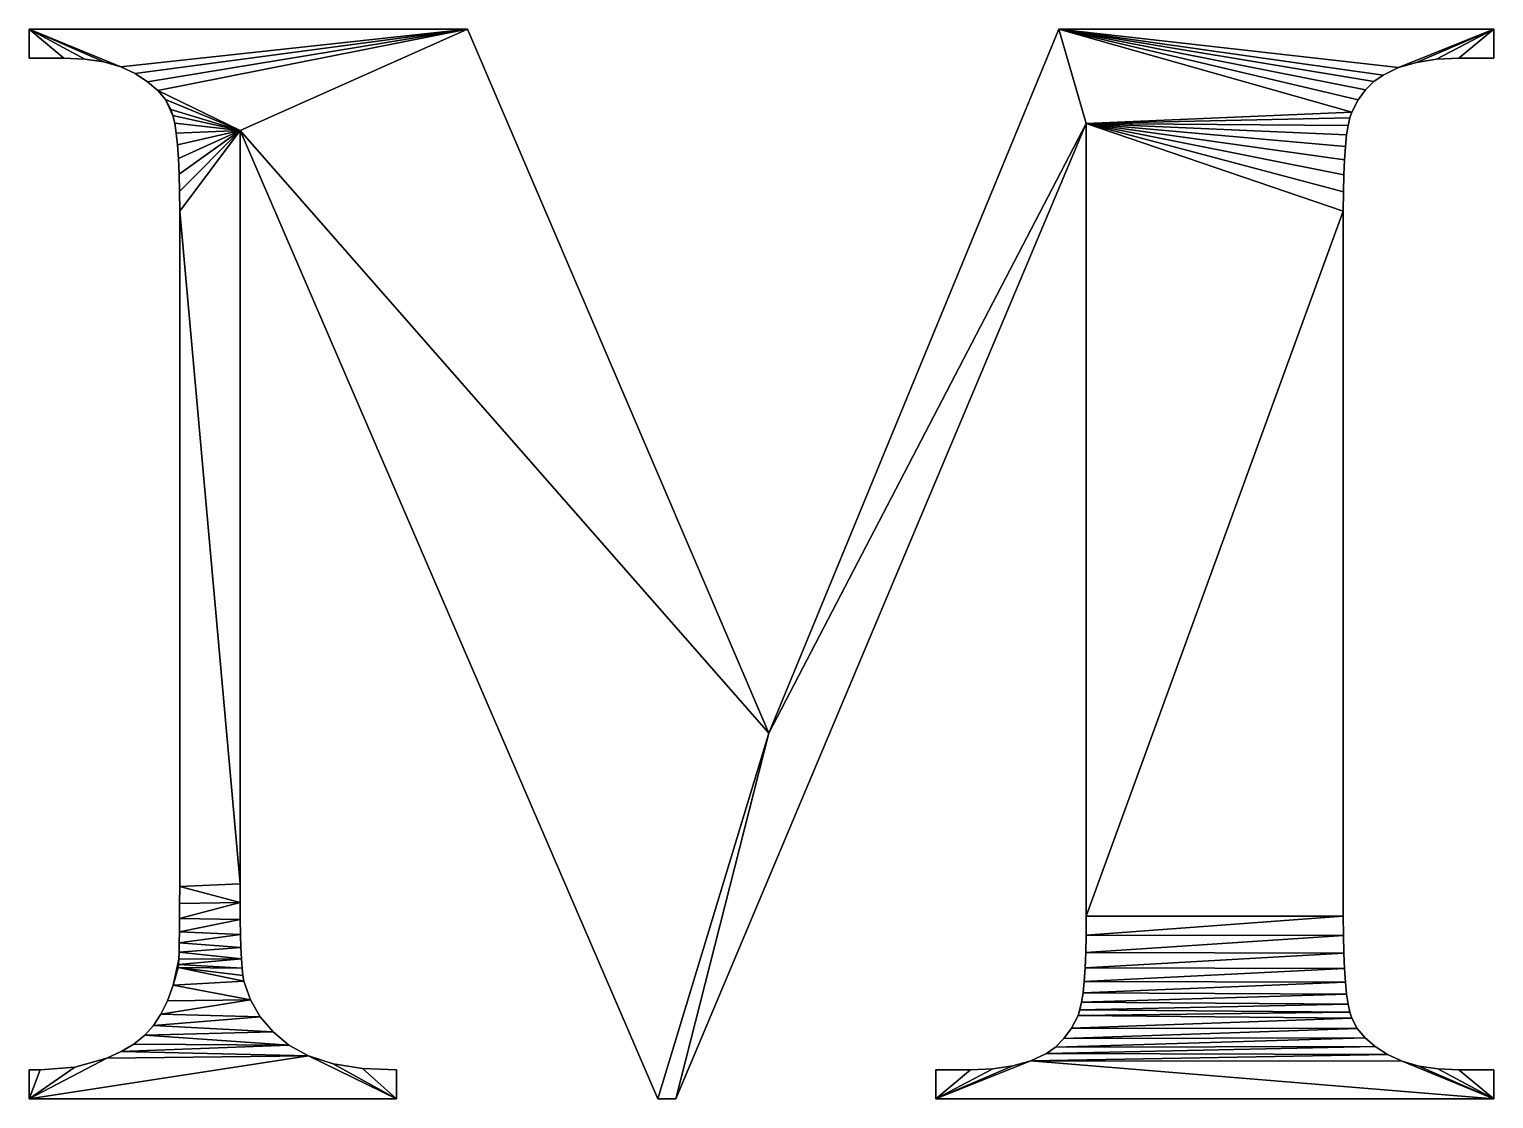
# Model space of a CAD drawing. Header units: metres. Extents: x 0.03 to 1.3, y 0 to 0.93.
import ezdxf

# ---------------------------------------------------------------- set-up
doc = ezdxf.new("R2010")
doc.units = ezdxf.units.M

msp = doc.modelspace()

# ---------------------------------------------------------------- meshes
at = {"layer": 'Armanisoft_0', "linetype": 'CONTINUOUS'}
mesh = msp.add_polyface(dxfattribs=at)
corners = [(0.155653, 0.842346), (0.211214, 0.844614), (0.156722, 0.832098), (0.154346, 0.850923), (0.152802, 0.857828), (0.15102, 0.863062), (0.146224, 0.871607), (0.139439, 0.879647), (0.027525, 0.932927), (0.107193, 0.900147), (0.092578, 0.904385), (0.076058, 0.906927), (0.057633, 0.907774), (0.027525, 0.907774), (0.409642, 0.932927), (0.130666, 0.887183), (0.119903, 0.894215), (0.155653, 0.842346, 0.229421), (0.156722, 0.832098, 0.229421), (0.211214, 0.844614, 0.229421), (0.154346, 0.850923, 0.229421), (0.152802, 0.857828, 0.229421), (0.15102, 0.863062, 0.229421), (0.146224, 0.871607, 0.229421), (0.139439, 0.879647, 0.229421), (0.027525, 0.932927, 0.229421), (0.092578, 0.904385, 0.229421), (0.107193, 0.900147, 0.229421), (0.076058, 0.906927, 0.229421), (0.057633, 0.907774, 0.229421), (0.027525, 0.907774, 0.229421), (0.409642, 0.932927, 0.229421), (0.130666, 0.887183, 0.229421), (0.119903, 0.894215, 0.229421), (0.155653, 0.842346), (0.156722, 0.832098), (0.156722, 0.832098, 0.229421), (0.155653, 0.842346, 0.229421), (0.154346, 0.850923), (0.154346, 0.850923, 0.229421), (0.152802, 0.857828), (0.152802, 0.857828, 0.229421), (0.15102, 0.863062), (0.15102, 0.863062, 0.229421), (0.146224, 0.871607), (0.146224, 0.871607, 0.229421), (0.139439, 0.879647), (0.139439, 0.879647, 0.229421), (0.130666, 0.887183), (0.130666, 0.887183, 0.229421), (0.119903, 0.894215), (0.119903, 0.894215, 0.229421), (0.107193, 0.900147), (0.107193, 0.900147, 0.229421), (0.092578, 0.904385), (0.092578, 0.904385, 0.229421), (0.076058, 0.906927), (0.076058, 0.906927, 0.229421), (0.057633, 0.907774), (0.057633, 0.907774, 0.229421), (0.027525, 0.907774), (0.027525, 0.907774, 0.229421), (0.027525, 0.932927), (0.027525, 0.932927, 0.229421), (0.409642, 0.932927), (0.409642, 0.932927, 0.229421)]
mesh.append_faces([[corners[k] for k in face] for face in [(0, 1, 2), (3, 1, 0), (4, 1, 3), (5, 1, 4), (6, 1, 5), (6, 5, 4), (7, 1, 6), (8, 9, 10), (8, 10, 11), (8, 11, 12), (8, 12, 13), (14, 1, 7), (14, 7, 15), (14, 15, 16), (14, 16, 9), (14, 9, 8), (17, 18, 19), (20, 17, 19), (21, 20, 19), (22, 21, 19), (23, 22, 19), (23, 21, 22), (24, 23, 19), (25, 26, 27), (25, 28, 26), (25, 29, 28), (25, 30, 29), (31, 24, 19), (31, 32, 24), (31, 33, 32), (31, 27, 33), (31, 25, 27), (34, 35, 36, 37), (38, 34, 37, 39), (40, 38, 39, 41), (42, 40, 41, 43), (44, 42, 43, 45), (46, 44, 45, 47), (48, 46, 47, 49), (50, 48, 49, 51), (52, 50, 51, 53), (54, 52, 53, 55), (56, 54, 55, 57), (58, 56, 57, 59), (60, 58, 59, 61), (62, 60, 61, 63), (64, 62, 63, 65)]])
mesh = msp.add_polyface(dxfattribs=at)
corners = [(0.158265, 0.135961), (0.211679, 0.143228), (0.21204, 0.131789), (0.158421, 0.145672), (0.211421, 0.156326), (0.158533, 0.157118), (0.211266, 0.171083), (0.1586, 0.170298), (0.158622, 0.185213), (0.211214, 0.1875), (0.158622, 0.77439), (0.158504, 0.791324), (0.211214, 0.844614), (0.158147, 0.806587), (0.157553, 0.820178), (0.156722, 0.832098), (0.672256, 0.31891), (0.57532, 0), (0.409642, 0.932927), (0.158265, 0.135961, 0.229421), (0.21204, 0.131789, 0.229421), (0.211679, 0.143228, 0.229421), (0.158421, 0.145672, 0.229421), (0.211421, 0.156326, 0.229421), (0.158533, 0.157118, 0.229421), (0.211266, 0.171083, 0.229421), (0.1586, 0.170298, 0.229421), (0.158622, 0.185213, 0.229421), (0.211214, 0.1875, 0.229421), (0.158622, 0.77439, 0.229421), (0.158504, 0.791324, 0.229421), (0.211214, 0.844614, 0.229421), (0.158147, 0.806587, 0.229421), (0.157553, 0.820178, 0.229421), (0.156722, 0.832098, 0.229421), (0.672256, 0.31891, 0.229421), (0.409642, 0.932927, 0.229421), (0.211214, 0.844614), (0.57532, 0), (0.57532, 0, 0.229421), (0.211214, 0.844614, 0.229421), (0.211214, 0.1875), (0.211214, 0.1875, 0.229421), (0.211266, 0.171083), (0.211266, 0.171083, 0.229421), (0.211421, 0.156326), (0.211421, 0.156326, 0.229421), (0.211679, 0.143228), (0.211679, 0.143228, 0.229421), (0.21204, 0.131789), (0.21204, 0.131789, 0.229421), (0.158421, 0.145672), (0.158265, 0.135961), (0.158265, 0.135961, 0.229421), (0.158421, 0.145672, 0.229421), (0.158533, 0.157118), (0.158533, 0.157118, 0.229421), (0.1586, 0.170298), (0.1586, 0.170298, 0.229421), (0.158622, 0.185213), (0.158622, 0.185213, 0.229421), (0.158622, 0.77439), (0.158622, 0.77439, 0.229421), (0.158504, 0.791324), (0.158504, 0.791324, 0.229421), (0.158147, 0.806587), (0.158147, 0.806587, 0.229421), (0.157553, 0.820178), (0.157553, 0.820178, 0.229421), (0.156722, 0.832098), (0.156722, 0.832098, 0.229421)]
mesh.append_faces([[corners[k] for k in face] for face in [(0, 1, 2), (3, 4, 1), (3, 1, 0), (5, 6, 4), (5, 4, 3), (7, 6, 5), (8, 9, 6), (8, 6, 7), (10, 9, 8), (11, 12, 10), (13, 12, 11), (14, 12, 13), (15, 12, 14), (16, 17, 12), (16, 12, 18), (12, 9, 10), (19, 20, 21), (22, 21, 23), (22, 19, 21), (24, 23, 25), (24, 22, 23), (26, 24, 25), (27, 25, 28), (27, 26, 25), (29, 27, 28), (30, 29, 31), (32, 30, 31), (33, 32, 31), (34, 33, 31), (35, 36, 31), (31, 29, 28), (37, 38, 39, 40), (41, 37, 40, 42), (43, 41, 42, 44), (45, 43, 44, 46), (47, 45, 46, 48), (49, 47, 48, 50), (51, 52, 53, 54), (55, 51, 54, 56), (57, 55, 56, 58), (59, 57, 58, 60), (61, 59, 60, 62), (63, 61, 62, 64), (65, 63, 64, 66), (67, 65, 66, 68), (69, 67, 68, 70)]])
mesh = msp.add_polyface(dxfattribs=at)
corners = [(0.947927, 0.114092), (1.173484, 0.127123), (1.174065, 0.113506), (0.947145, 0.102403), (0.948486, 0.127471), (1.173135, 0.142387), (0.948821, 0.14254), (1.173018, 0.159299), (0.948933, 0.159299), (1.173018, 0.77439), (0.948933, 0.850781), (1.174047, 0.819174), (1.173475, 0.805902), (1.173133, 0.790974), (0.672256, 0.31891), (0.924964, 0.932927), (0.591107, 0), (0.947927, 0.114092, 0.229421), (1.174065, 0.113506, 0.229421), (1.173484, 0.127123, 0.229421), (0.947145, 0.102403, 0.229421), (0.948486, 0.127471, 0.229421), (1.173135, 0.142387, 0.229421), (0.948821, 0.14254, 0.229421), (1.173018, 0.159299, 0.229421), (0.948933, 0.159299, 0.229421), (1.173018, 0.77439, 0.229421), (0.948933, 0.850781, 0.229421), (1.173475, 0.805902, 0.229421), (1.174047, 0.819174, 0.229421), (1.173133, 0.790974, 0.229421), (0.672256, 0.31891, 0.229421), (0.924964, 0.932927, 0.229421), (0.591107, 0, 0.229421), (0.211214, 0.844614, 0.229421), (0.57532, 0, 0.229421), (0.924964, 0.932927), (0.672256, 0.31891), (0.672256, 0.31891, 0.229421), (0.924964, 0.932927, 0.229421), (1.174047, 0.819174), (1.174846, 0.830789), (1.174846, 0.830789, 0.229421), (1.174047, 0.819174, 0.229421), (1.173475, 0.805902), (1.173475, 0.805902, 0.229421), (1.173133, 0.790974), (1.173133, 0.790974, 0.229421), (1.173018, 0.77439), (1.173018, 0.77439, 0.229421), (1.173018, 0.159299), (1.173018, 0.159299, 0.229421), (1.173135, 0.142387), (1.173135, 0.142387, 0.229421), (1.173484, 0.127123), (1.173484, 0.127123, 0.229421), (1.174065, 0.113506), (1.174065, 0.113506, 0.229421), (1.174879, 0.101538), (1.174879, 0.101538, 0.229421), (0.947927, 0.114092), (0.947145, 0.102403), (0.947145, 0.102403, 0.229421), (0.947927, 0.114092, 0.229421), (0.948486, 0.127471), (0.948486, 0.127471, 0.229421), (0.948821, 0.14254), (0.948821, 0.14254, 0.229421), (0.948933, 0.159299), (0.948933, 0.159299, 0.229421), (0.948933, 0.850781), (0.948933, 0.850781, 0.229421), (0.591107, 0), (0.591107, 0, 0.229421), (0.409642, 0.932927), (0.409642, 0.932927, 0.229421)]
mesh.append_faces([[corners[k] for k in face] for face in [(0, 1, 2), (0, 2, 3), (4, 5, 1), (4, 1, 0), (6, 7, 5), (6, 5, 4), (8, 9, 7), (8, 7, 6), (10, 11, 12), (10, 12, 13), (10, 13, 9), (14, 15, 10), (9, 8, 10), (14, 10, 16), (17, 18, 19), (17, 20, 18), (21, 19, 22), (21, 17, 19), (23, 22, 24), (23, 21, 22), (25, 24, 26), (25, 23, 24), (27, 28, 29), (27, 30, 28), (27, 26, 30), (31, 27, 32), (26, 27, 25), (31, 33, 27), (31, 34, 35), (36, 37, 38, 39), (40, 41, 42, 43), (44, 40, 43, 45), (46, 44, 45, 47), (48, 46, 47, 49), (50, 48, 49, 51), (52, 50, 51, 53), (54, 52, 53, 55), (56, 54, 55, 57), (58, 56, 57, 59), (60, 61, 62, 63), (64, 60, 63, 65), (66, 64, 65, 67), (68, 66, 67, 69), (70, 68, 69, 71), (72, 70, 71, 73), (37, 74, 75, 38)]])
mesh = msp.add_polyface(dxfattribs=at)
corners = [(1.273815, 0.907774), (1.304116, 0.932927), (1.304116, 0.907774), (1.254248, 0.906851), (1.236719, 0.904082), (1.221229, 0.899468), (0.924964, 0.932927), (1.207778, 0.893007), (1.199677, 0.887428), (1.192403, 0.880183), (1.185954, 0.87127), (1.180331, 0.86069), (0.948933, 0.850781), (1.178617, 0.855699), (1.177132, 0.849052), (1.175875, 0.840749), (1.174846, 0.830789), (1.174047, 0.819174), (1.273815, 0.907774, 0.229421), (1.304116, 0.907774, 0.229421), (1.304116, 0.932927, 0.229421), (1.254248, 0.906851, 0.229421), (1.236719, 0.904082, 0.229421), (1.221229, 0.899468, 0.229421), (0.924964, 0.932927, 0.229421), (1.207778, 0.893007, 0.229421), (1.199677, 0.887428, 0.229421), (1.192403, 0.880183, 0.229421), (1.185954, 0.87127, 0.229421), (1.180331, 0.86069, 0.229421), (0.948933, 0.850781, 0.229421), (1.178617, 0.855699, 0.229421), (1.177132, 0.849052, 0.229421), (1.175875, 0.840749, 0.229421), (1.174846, 0.830789, 0.229421), (1.174047, 0.819174, 0.229421), (1.304116, 0.932927), (0.924964, 0.932927), (0.924964, 0.932927, 0.229421), (1.304116, 0.932927, 0.229421), (1.304116, 0.907774), (1.304116, 0.907774, 0.229421), (1.273815, 0.907774), (1.273815, 0.907774, 0.229421), (1.254248, 0.906851), (1.254248, 0.906851, 0.229421), (1.236719, 0.904082), (1.236719, 0.904082, 0.229421), (1.221229, 0.899467), (1.221229, 0.899467, 0.229421), (1.207778, 0.893007), (1.207778, 0.893007, 0.229421), (1.199677, 0.887428), (1.199677, 0.887428, 0.229421), (1.192403, 0.880183), (1.192403, 0.880183, 0.229421), (1.185954, 0.87127), (1.185954, 0.87127, 0.229421), (1.180331, 0.86069), (1.180331, 0.86069, 0.229421), (1.178617, 0.855699), (1.178617, 0.855699, 0.229421), (1.177132, 0.849052), (1.177132, 0.849052, 0.229421), (1.175875, 0.840749), (1.175875, 0.840749, 0.229421), (1.174846, 0.830789), (1.174846, 0.830789, 0.229421)]
mesh.append_faces([[corners[k] for k in face] for face in [(0, 1, 2), (3, 1, 0), (4, 1, 3), (5, 6, 1), (5, 1, 4), (7, 6, 5), (8, 6, 7), (9, 6, 8), (10, 6, 9), (11, 6, 10), (12, 6, 11), (12, 11, 13), (12, 13, 14), (12, 14, 15), (12, 15, 16), (12, 16, 17), (18, 19, 20), (21, 18, 20), (22, 21, 20), (23, 20, 24), (23, 22, 20), (25, 23, 24), (26, 25, 24), (27, 26, 24), (28, 27, 24), (29, 28, 24), (30, 29, 24), (30, 31, 29), (30, 32, 31), (30, 33, 32), (30, 34, 33), (30, 35, 34), (36, 37, 38, 39), (40, 36, 39, 41), (42, 40, 41, 43), (44, 42, 43, 45), (46, 44, 45, 47), (48, 46, 47, 49), (50, 48, 49, 51), (52, 50, 51, 53), (54, 52, 53, 55), (56, 54, 55, 57), (58, 56, 57, 59), (60, 58, 59, 61), (62, 60, 61, 63), (64, 62, 63, 65), (66, 64, 65, 67)]])
mesh = msp.add_polyface(dxfattribs=at)
corners = [(0.847873, 0.025152), (0.817835, 0), (0.817835, 0.025152), (0.867463, 0.02604), (0.885058, 0.028701), (0.900657, 0.033137), (1.304116, 0), (0.914262, 0.039348), (1.211448, 0.038542), (0.922235, 0.045071), (1.200683, 0.045538), (0.929479, 0.052513), (1.19193, 0.053136), (0.935994, 0.061672), (1.18519, 0.061338), (0.941779, 0.072549), (1.180462, 0.070143), (0.943456, 0.077478), (1.178717, 0.07552), (0.944909, 0.084096), (1.177205, 0.082545), (0.946139, 0.092405), (1.175926, 0.091217), (0.947145, 0.102403), (1.174879, 0.101538), (0.57532, 0), (0.672256, 0.31891), (0.591107, 0), (0.847873, 0.025152, 0.229421), (0.817835, 0.025152, 0.229421), (0.817835, 0, 0.229421), (0.867463, 0.02604, 0.229421), (0.885058, 0.028701, 0.229421), (0.900657, 0.033137, 0.229421), (1.304116, 0, 0.229421), (0.914262, 0.039348, 0.229421), (1.211448, 0.038542, 0.229421), (0.922235, 0.045071, 0.229421), (1.200683, 0.045538, 0.229421), (0.929479, 0.052513, 0.229421), (1.19193, 0.053136, 0.229421), (0.935994, 0.061672, 0.229421), (1.18519, 0.061338, 0.229421), (0.941779, 0.072549, 0.229421), (1.180462, 0.070143, 0.229421), (0.943456, 0.077478, 0.229421), (1.178717, 0.07552, 0.229421), (0.944909, 0.084096, 0.229421), (1.177205, 0.082545, 0.229421), (0.946139, 0.092405, 0.229421), (1.175926, 0.091217, 0.229421), (0.57532, 0, 0.229421), (0.591107, 0, 0.229421), (0.672256, 0.31891, 0.229421), (0.817835, 0.025152), (0.817835, 0), (0.817835, 0, 0.229421), (0.817835, 0.025152, 0.229421), (0.847873, 0.025152), (0.847873, 0.025152, 0.229421), (0.867463, 0.02604), (0.867463, 0.02604, 0.229421), (0.885058, 0.028701), (0.885058, 0.028701, 0.229421), (0.900657, 0.033137), (0.900657, 0.033137, 0.229421), (0.914262, 0.039348), (0.914262, 0.039348, 0.229421), (0.922235, 0.045071), (0.922235, 0.045071, 0.229421), (0.929479, 0.052513), (0.929479, 0.052513, 0.229421), (0.935994, 0.061672), (0.935994, 0.061672, 0.229421), (0.941779, 0.072549), (0.941779, 0.072549, 0.229421), (0.943456, 0.077478), (0.943456, 0.077478, 0.229421), (0.944909, 0.084096), (0.944909, 0.084096, 0.229421), (0.946139, 0.092405), (0.946139, 0.092405, 0.229421), (0.947145, 0.102403), (0.947145, 0.102403, 0.229421), (0.57532, 0), (0.591107, 0), (0.591107, 0, 0.229421), (0.57532, 0, 0.229421)]
mesh.append_faces([[corners[k] for k in face] for face in [(0, 1, 2), (3, 1, 0), (4, 1, 3), (5, 6, 1), (5, 1, 4), (7, 8, 5), (9, 10, 7), (11, 12, 9), (13, 14, 11), (15, 16, 13), (17, 18, 15), (19, 20, 17), (19, 17, 15), (21, 22, 19), (23, 24, 21), (25, 26, 27), (28, 29, 30), (31, 28, 30), (32, 31, 30), (33, 30, 34), (33, 32, 30), (35, 33, 36), (37, 35, 38), (39, 37, 40), (41, 39, 42), (43, 41, 44), (45, 43, 46), (47, 45, 48), (47, 43, 45), (49, 47, 50), (51, 52, 53), (54, 55, 56, 57), (58, 54, 57, 59), (60, 58, 59, 61), (62, 60, 61, 63), (64, 62, 63, 65), (66, 64, 65, 67), (68, 66, 67, 69), (70, 68, 69, 71), (72, 70, 71, 73), (74, 72, 73, 75), (76, 74, 75, 77), (78, 76, 77, 79), (80, 78, 79, 81), (82, 80, 81, 83), (84, 85, 86, 87)]])
mesh = msp.add_polyface(dxfattribs=at)
corners = [(0.037007, 0.025152), (0.027525, 0), (0.027525, 0.025152), (0.067085, 0.027558), (0.095085, 0.035361), (0.270977, 0.037278), (0.107741, 0.04108), (0.118748, 0.047734), (0.253773, 0.046709), (0.128108, 0.055323), (0.135819, 0.063846), (0.239983, 0.058287), (0.14232, 0.073753), (0.228844, 0.071466), (0.148049, 0.085491), (0.220357, 0.086246), (0.153006, 0.099061), (0.157192, 0.114462), (0.21452, 0.102626), (0.157527, 0.117235), (0.213074, 0.113889), (0.157818, 0.121742), (0.037007, 0.025152, 0.229421), (0.027525, 0.025152, 0.229421), (0.027525, 0, 0.229421), (0.067085, 0.027558, 0.229421), (0.095085, 0.035361, 0.229421), (0.270977, 0.037278, 0.229421), (0.107741, 0.04108, 0.229421), (0.118748, 0.047734, 0.229421), (0.253773, 0.046709, 0.229421), (0.128108, 0.055323, 0.229421), (0.135819, 0.063846, 0.229421), (0.239983, 0.058287, 0.229421), (0.14232, 0.073753, 0.229421), (0.228844, 0.071466, 0.229421), (0.148049, 0.085491, 0.229421), (0.220357, 0.086246, 0.229421), (0.153006, 0.099061, 0.229421), (0.157192, 0.114462, 0.229421), (0.21452, 0.102626, 0.229421), (0.157527, 0.117235, 0.229421), (0.213074, 0.113889, 0.229421), (0.157818, 0.121742, 0.229421), (0.027525, 0.025152), (0.027525, 0), (0.027525, 0, 0.229421), (0.027525, 0.025152, 0.229421), (0.037007, 0.025152), (0.037007, 0.025152, 0.229421), (0.067085, 0.027558), (0.067085, 0.027558, 0.229421), (0.095085, 0.035361), (0.095085, 0.035361, 0.229421), (0.107741, 0.04108), (0.107741, 0.04108, 0.229421), (0.118748, 0.047734), (0.118748, 0.047734, 0.229421), (0.128108, 0.055323), (0.128108, 0.055323, 0.229421), (0.135819, 0.063846), (0.135819, 0.063846, 0.229421), (0.14232, 0.073753), (0.14232, 0.073753, 0.229421), (0.148049, 0.085491), (0.148049, 0.085491, 0.229421), (0.153006, 0.099061), (0.153006, 0.099061, 0.229421), (0.157192, 0.114462), (0.157192, 0.114462, 0.229421), (0.157527, 0.117235), (0.157527, 0.117235, 0.229421), (0.157818, 0.121742), (0.157818, 0.121742, 0.229421), (0.158064, 0.127984), (0.158064, 0.127984, 0.229421), (0.158265, 0.135961), (0.158265, 0.135961, 0.229421)]
mesh.append_faces([[corners[k] for k in face] for face in [(0, 1, 2), (3, 1, 0), (4, 5, 1), (4, 1, 3), (6, 5, 4), (7, 8, 6), (9, 8, 7), (10, 11, 9), (12, 13, 10), (14, 15, 12), (16, 15, 14), (17, 18, 16), (19, 20, 17), (19, 17, 16), (21, 19, 16), (22, 23, 24), (25, 22, 24), (26, 24, 27), (26, 25, 24), (28, 26, 27), (29, 28, 30), (31, 29, 30), (32, 31, 33), (34, 32, 35), (36, 34, 37), (38, 36, 37), (39, 38, 40), (41, 39, 42), (41, 38, 39), (43, 38, 41), (44, 45, 46, 47), (48, 44, 47, 49), (50, 48, 49, 51), (52, 50, 51, 53), (54, 52, 53, 55), (56, 54, 55, 57), (58, 56, 57, 59), (60, 58, 59, 61), (62, 60, 61, 63), (64, 62, 63, 65), (66, 64, 65, 67), (68, 66, 67, 69), (70, 68, 69, 71), (72, 70, 71, 73), (74, 72, 73, 75), (76, 74, 75, 77)]])
mesh = msp.add_polyface(dxfattribs=at)
corners = [(0.347647, 0), (0.270977, 0.037278), (0.292357, 0.030541), (0.317914, 0.0265), (0.347647, 0.025152), (0.027525, 0), (0.107741, 0.04108), (0.253773, 0.046709), (0.128108, 0.055323), (0.239983, 0.058287), (0.135819, 0.063846), (0.228844, 0.071466), (0.14232, 0.073753), (0.220357, 0.086246), (0.153006, 0.099061), (0.21452, 0.102626), (0.157192, 0.114462), (0.213074, 0.113889), (0.213745, 0.107428), (0.157527, 0.117235), (0.212505, 0.122009), (0.157818, 0.121742), (0.158064, 0.127984), (0.21204, 0.131789), (0.158265, 0.135961), (0.347647, 0, 0.229421), (0.292357, 0.030541, 0.229421), (0.270977, 0.037278, 0.229421), (0.317914, 0.0265, 0.229421), (0.347647, 0.025152, 0.229421), (0.027525, 0, 0.229421), (0.107741, 0.04108, 0.229421), (0.253773, 0.046709, 0.229421), (0.128108, 0.055323, 0.229421), (0.239983, 0.058287, 0.229421), (0.135819, 0.063846, 0.229421), (0.228844, 0.071466, 0.229421), (0.14232, 0.073753, 0.229421), (0.220357, 0.086246, 0.229421), (0.153006, 0.099061, 0.229421), (0.21452, 0.102626, 0.229421), (0.157192, 0.114462, 0.229421), (0.213745, 0.107428, 0.229421), (0.213074, 0.113889, 0.229421), (0.157527, 0.117235, 0.229421), (0.212505, 0.122009, 0.229421), (0.157818, 0.121742, 0.229421), (0.158064, 0.127984, 0.229421), (0.21204, 0.131789, 0.229421), (0.158265, 0.135961, 0.229421), (0.212505, 0.122009), (0.21204, 0.131789), (0.21204, 0.131789, 0.229421), (0.212505, 0.122009, 0.229421), (0.213074, 0.113889), (0.213074, 0.113889, 0.229421), (0.213745, 0.107428), (0.213745, 0.107428, 0.229421), (0.21452, 0.102626), (0.21452, 0.102626, 0.229421), (0.220357, 0.086246), (0.220357, 0.086246, 0.229421), (0.228844, 0.071466), (0.228844, 0.071466, 0.229421), (0.239983, 0.058287), (0.239983, 0.058287, 0.229421), (0.253773, 0.046709), (0.253773, 0.046709, 0.229421), (0.270977, 0.037278), (0.270977, 0.037278, 0.229421), (0.292357, 0.030541), (0.292357, 0.030541, 0.229421), (0.317914, 0.0265), (0.317914, 0.0265, 0.229421), (0.347647, 0.025152), (0.347647, 0.025152, 0.229421), (0.347647, 0), (0.347647, 0, 0.229421), (0.027525, 0), (0.027525, 0, 0.229421)]
mesh.append_faces([[corners[k] for k in face] for face in [(0, 1, 2), (0, 2, 3), (0, 3, 4), (5, 1, 0), (6, 7, 1), (8, 9, 7), (10, 11, 9), (12, 13, 11), (14, 15, 13), (16, 17, 18), (16, 18, 15), (19, 20, 17), (21, 20, 19), (22, 23, 20), (22, 20, 21), (24, 23, 22), (25, 26, 27), (25, 28, 26), (25, 29, 28), (30, 25, 27), (31, 27, 32), (33, 32, 34), (35, 34, 36), (37, 36, 38), (39, 38, 40), (41, 42, 43), (41, 40, 42), (44, 43, 45), (46, 44, 45), (47, 45, 48), (47, 46, 45), (49, 47, 48), (50, 51, 52, 53), (54, 50, 53, 55), (56, 54, 55, 57), (58, 56, 57, 59), (60, 58, 59, 61), (62, 60, 61, 63), (64, 62, 63, 65), (66, 64, 65, 67), (68, 66, 67, 69), (70, 68, 69, 71), (72, 70, 71, 73), (74, 72, 73, 75), (76, 74, 75, 77), (78, 76, 77, 79)]])
mesh = msp.add_polyface(dxfattribs=at)
corners = [(1.304116, 0), (1.224174, 0.032684), (1.238811, 0.0285), (1.255358, 0.025989), (1.273815, 0.025152), (1.304116, 0.025152), (0.900657, 0.033137), (1.211448, 0.038542), (0.914262, 0.039348), (1.200683, 0.045538), (0.922235, 0.045071), (1.19193, 0.053136), (0.929479, 0.052513), (1.18519, 0.061338), (0.935994, 0.061672), (1.180462, 0.070143), (0.941779, 0.072549), (1.178717, 0.07552), (0.943456, 0.077478), (1.177205, 0.082545), (0.944909, 0.084096), (1.175926, 0.091217), (0.946139, 0.092405), (1.174879, 0.101538), (0.947145, 0.102403), (1.174065, 0.113506), (1.304116, 0, 0.229421), (1.238811, 0.0285, 0.229421), (1.224174, 0.032684, 0.229421), (1.255358, 0.025989, 0.229421), (1.273815, 0.025152, 0.229421), (1.304116, 0.025152, 0.229421), (0.900657, 0.033137, 0.229421), (1.211448, 0.038542, 0.229421), (0.914262, 0.039348, 0.229421), (1.200683, 0.045538, 0.229421), (0.922235, 0.045071, 0.229421), (1.19193, 0.053136, 0.229421), (0.929479, 0.052513, 0.229421), (1.18519, 0.061338, 0.229421), (0.935994, 0.061672, 0.229421), (1.180462, 0.070143, 0.229421), (0.941779, 0.072549, 0.229421), (1.178717, 0.07552, 0.229421), (0.943456, 0.077478, 0.229421), (1.177205, 0.082545, 0.229421), (0.944909, 0.084096, 0.229421), (1.175926, 0.091217, 0.229421), (0.946139, 0.092405, 0.229421), (1.174879, 0.101538, 0.229421), (0.947145, 0.102403, 0.229421), (1.174065, 0.113506, 0.229421), (1.175926, 0.091217), (1.174879, 0.101538), (1.174879, 0.101538, 0.229421), (1.175926, 0.091217, 0.229421), (1.177205, 0.082545), (1.177205, 0.082545, 0.229421), (1.178717, 0.07552), (1.178717, 0.07552, 0.229421), (1.180462, 0.070143), (1.180462, 0.070143, 0.229421), (1.18519, 0.061338), (1.18519, 0.061338, 0.229421), (1.19193, 0.053136), (1.19193, 0.053136, 0.229421), (1.200683, 0.045538), (1.200683, 0.045538, 0.229421), (1.211448, 0.038542), (1.211448, 0.038542, 0.229421), (1.224174, 0.032684), (1.224174, 0.032684, 0.229421), (1.238811, 0.0285), (1.238811, 0.0285, 0.229421), (1.255358, 0.025989), (1.255358, 0.025989, 0.229421), (1.273815, 0.025152), (1.273815, 0.025152, 0.229421), (1.304116, 0.025152), (1.304116, 0.025152, 0.229421), (1.304116, 0), (1.304116, 0, 0.229421), (0.817835, 0), (0.817835, 0, 0.229421)]
mesh.append_faces([[corners[k] for k in face] for face in [(0, 1, 2), (0, 2, 3), (0, 3, 4), (0, 4, 5), (6, 7, 1), (6, 1, 0), (8, 9, 7), (10, 11, 9), (12, 13, 11), (14, 15, 13), (16, 17, 15), (18, 19, 17), (20, 21, 19), (22, 23, 21), (24, 25, 23), (26, 27, 28), (26, 29, 27), (26, 30, 29), (26, 31, 30), (32, 28, 33), (32, 26, 28), (34, 33, 35), (36, 35, 37), (38, 37, 39), (40, 39, 41), (42, 41, 43), (44, 43, 45), (46, 45, 47), (48, 47, 49), (50, 49, 51), (50, 48, 49), (52, 53, 54, 55), (56, 52, 55, 57), (58, 56, 57, 59), (60, 58, 59, 61), (62, 60, 61, 63), (64, 62, 63, 65), (66, 64, 65, 67), (68, 66, 67, 69), (70, 68, 69, 71), (72, 70, 71, 73), (74, 72, 73, 75), (76, 74, 75, 77), (78, 76, 77, 79), (80, 78, 79, 81), (82, 80, 81, 83)]])

doc.saveas('drawing.dxf')
